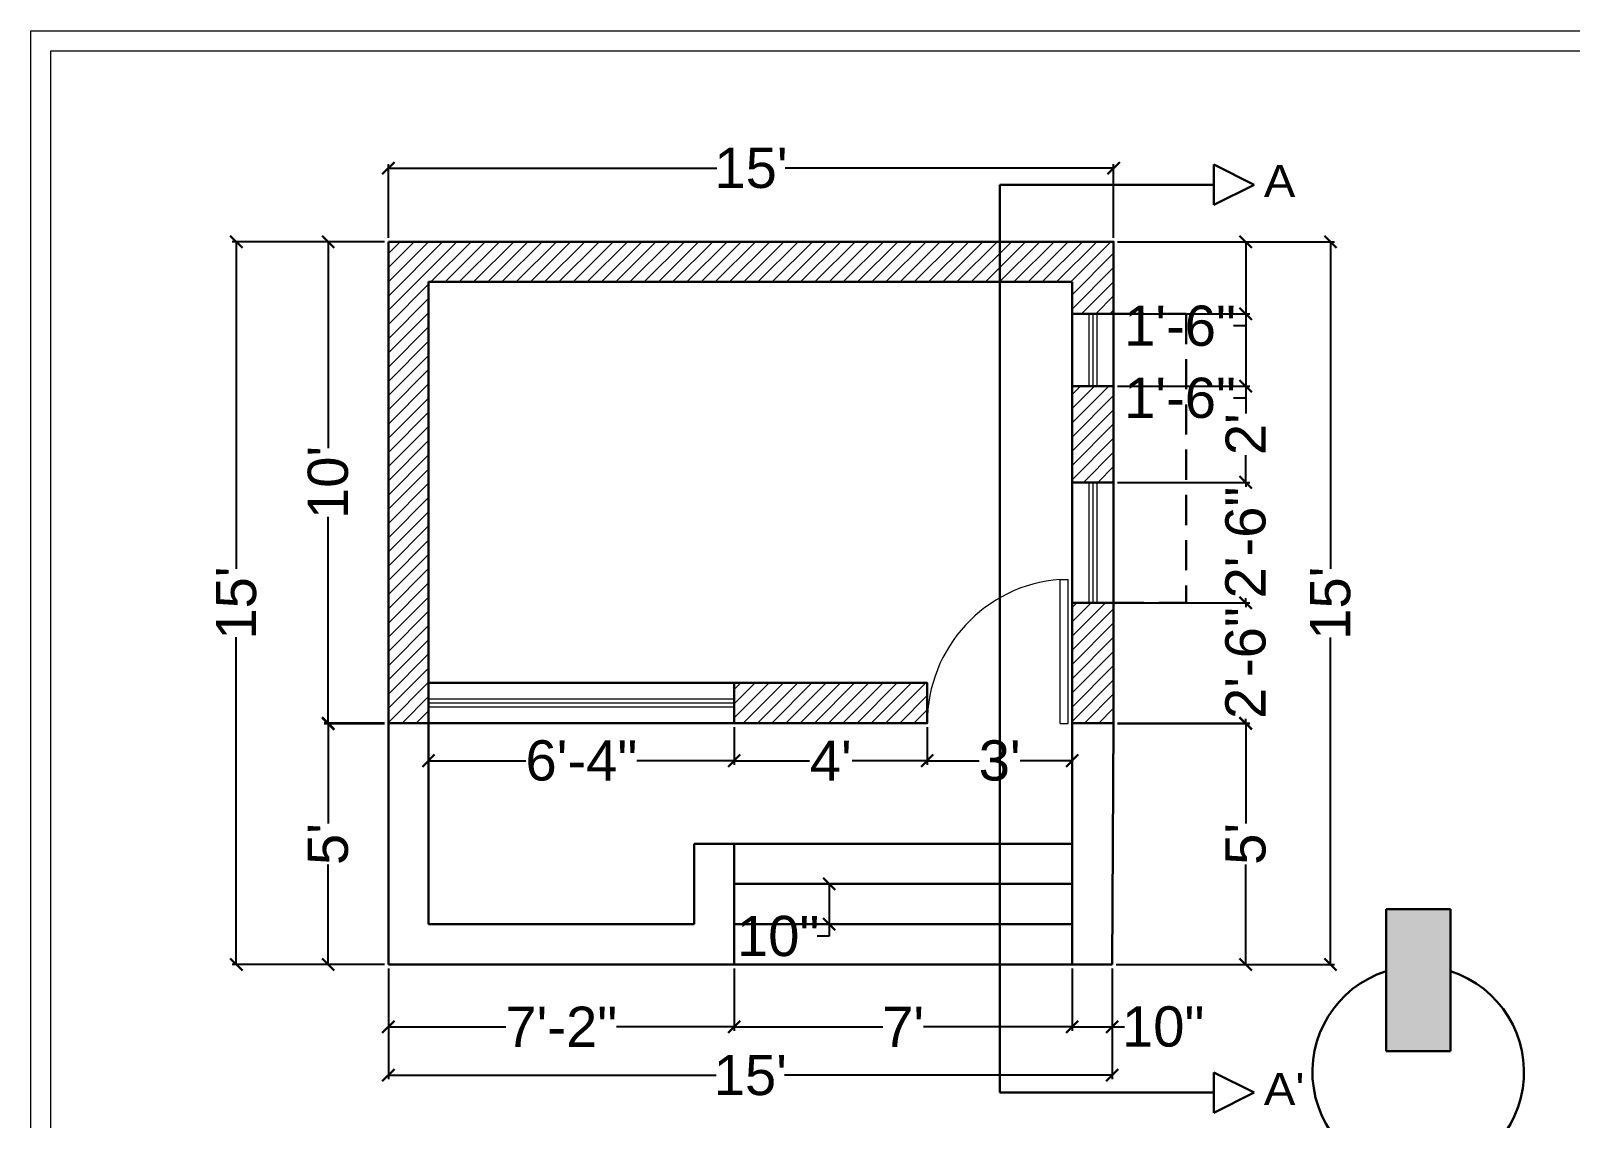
# Model space of a CAD drawing. Header units: inches. Extents: x -3410734 to 406749, y -209950 to -6742.
# Drawn here: x 259419.1 to 259801.9, y -137394.3 to -137123.8 of the extents above; entities that cross this region are included whole.
import ezdxf

# ---------------------------------------------------------------- set-up
doc = ezdxf.new("R2010")
doc.units = ezdxf.units.IN
doc.header["$LTSCALE"] = 30
doc.header["$MEASUREMENT"] = 0
doc.header["$PDMODE"] = 3
doc.linetypes.add('HIDDEN', pattern=[0.375, 0.25, -0.125])
doc.layers.get('0').update_dxf_attribs({"color": 230, "lineweight": 30})
doc.layers.get('Defpoints').update_dxf_attribs({"lineweight": 30})
for name, color, linetype, lineweight in [('HATCH', 8, 'Continuous', 30), ('railing', 220, 'HIDDEN', 30), ('stair', 230, 'Continuous', 30), ('WALL', 7, 'Continuous', 30), ('WIN', 140, 'Continuous', 30)]:
    doc.layers.add(name, color=color, linetype=linetype, lineweight=lineweight)
doc.styles.add('Dim Text', font='tt0009m_.ttf', dxfattribs={"width": 1.1})
doc.styles.get("Standard").update_dxf_attribs({"font": 'arial.ttf'})
doc.dimstyles.get("Standard").update_dxf_attribs({"dimtxt": 10, "dimasz": 3, "dimexe": 1, "dimexo": 1, "dimgap": 0.5, "dimtad": 0, "dimtoh": 1, "dimdec": 0, "dimrnd": 0.125, "dimzin": 0, "dimdsep": 46, "dimlunit": 3, "dimtxsty": 'Standard', "dimblk": 'OBLIQUE', "dimcen": 0, "dimclrd": 117, "dimclre": 105, "dimclrt": 7, "dimadec": 0, "dimazin": 0, "dimtfac": 1, "dimtdec": 0, "dimtofl": 0, "dimtmove": 0, "dimatfit": 3, "dimfxl": 1, "dimtolj": 1, "dimtzin": 0, "dimarcsym": 0})

# ---------------------------------------------------------------- blocks, each defined once
blk = doc.blocks.new('_OBLIQUE')
at = {"color": 0, "linetype": 'ByBlock'}
blk.add_line((-0.5, -0.5), (0.5, 0.5), dxfattribs=at)
blk = doc.blocks.new('*D404')
at = {"layer": 'Defpoints', "color": 0, "linetype": 'ByBlock', "lineweight": 9, "transparency": 16777216}
for p in [(259688.36, -137158.01), (259508.02, -137176.32), (259688.36, -137176.32)]:
    blk.add_point(p, dxfattribs=at)
at = {"layer": 'railing', "color": 105, "linetype": 'ByBlock', "lineweight": -2, "transparency": 16777216}
for p, q in [((259508.02, -137175.32), (259508.02, -137157.01)), ((259688.36, -137175.32), (259688.36, -137157.01))]:
    blk.add_line(p, q, dxfattribs=at)
at = {"layer": 'railing', "color": 117, "linetype": 'ByBlock', "lineweight": -2, "transparency": 16777216}
for p, q in [((259508.02, -137158.01), (259589.68, -137158.01)), ((259688.36, -137158.01), (259606.71, -137158.01))]:
    blk.add_line(p, q, dxfattribs=at)
at = {"layer": 'railing', "color": 117, "linetype": 'ByBlock', "lineweight": -2, "transparency": 16777216, "xscale": 3, "yscale": 3, "zscale": 3, "rotation": 180}
blk.add_blockref('_OBLIQUE', (259508.02, -137158.01), dxfattribs=at)
at = {"layer": 'railing', "color": 117, "linetype": 'ByBlock', "lineweight": -2, "transparency": 16777216, "xscale": 3, "yscale": 3, "zscale": 3}
blk.add_blockref('_OBLIQUE', (259688.36, -137158.01), dxfattribs=at)
at = {"layer": 'railing', "color": 7, "linetype": 'ByBlock', "lineweight": 9, "transparency": 16777216, "insert": (259598.19, -137158.01), "char_height": 10, "attachment_point": 5}
blk.add_mtext("\\A1;15'", dxfattribs=at)
blk = doc.blocks.new('*D405')
at = {"layer": 'Defpoints', "color": 0, "linetype": 'ByBlock', "lineweight": 9, "transparency": 16777216}
for p in [(259508.02, -137176.32), (259493.04, -137296.03), (259508.02, -137296.03)]:
    blk.add_point(p, dxfattribs=at)
at = {"layer": 'railing', "color": 105, "linetype": 'ByBlock', "lineweight": -2, "transparency": 16777216}
for p, q in [((259507.02, -137176.32), (259492.04, -137176.32)), ((259507.02, -137296.03), (259492.04, -137296.03))]:
    blk.add_line(p, q, dxfattribs=at)
at = {"layer": 'railing', "color": 117, "linetype": 'ByBlock', "lineweight": -2, "transparency": 16777216}
for p, q in [((259493.04, -137176.32), (259493.04, -137227.66)), ((259493.04, -137296.03), (259493.04, -137244.69))]:
    blk.add_line(p, q, dxfattribs=at)
at = {"layer": 'railing', "color": 117, "linetype": 'ByBlock', "lineweight": -2, "transparency": 16777216, "xscale": 3, "yscale": 3, "zscale": 3}
for p, rotation in [((259493.04, -137176.32), 90), ((259493.04, -137296.03), 270)]:
    blk.add_blockref('_OBLIQUE', p, dxfattribs=dict(at, rotation=rotation))
at = {"layer": 'railing', "color": 7, "linetype": 'ByBlock', "lineweight": 9, "transparency": 16777216, "insert": (259493.04, -137236.17), "char_height": 10, "attachment_point": 5, "rotation": 90}
blk.add_mtext("\\A1;10'", dxfattribs=at)
blk = doc.blocks.new('*D406')
at = {"layer": 'Defpoints', "color": 0, "linetype": 'ByBlock', "lineweight": 9, "transparency": 16777216}
for p in [(259508.02, -137296.2), (259493.04, -137356.03), (259508.02, -137356.03)]:
    blk.add_point(p, dxfattribs=at)
at = {"layer": 'railing', "color": 105, "linetype": 'ByBlock', "lineweight": -2, "transparency": 16777216}
for p, q in [((259507.02, -137296.2), (259492.04, -137296.2)), ((259507.02, -137356.03), (259492.04, -137356.03))]:
    blk.add_line(p, q, dxfattribs=at)
at = {"layer": 'railing', "color": 117, "linetype": 'ByBlock', "lineweight": -2, "transparency": 16777216}
for p, q in [((259493.04, -137296.2), (259493.04, -137321.01)), ((259493.04, -137356.03), (259493.04, -137331.22))]:
    blk.add_line(p, q, dxfattribs=at)
at = {"layer": 'railing', "color": 117, "linetype": 'ByBlock', "lineweight": -2, "transparency": 16777216, "xscale": 3, "yscale": 3, "zscale": 3}
for p, rotation in [((259493.04, -137296.2), 90), ((259493.04, -137356.03), 270)]:
    blk.add_blockref('_OBLIQUE', p, dxfattribs=dict(at, rotation=rotation))
at = {"layer": 'railing', "color": 7, "linetype": 'ByBlock', "lineweight": 9, "transparency": 16777216, "insert": (259493.04, -137326.11), "char_height": 10, "attachment_point": 5, "rotation": 90}
blk.add_mtext("\\A1;5'", dxfattribs=at)
blk = doc.blocks.new('*D407')
at = {"layer": 'Defpoints', "color": 0, "linetype": 'ByBlock', "lineweight": 9, "transparency": 16777216}
for p in [(259470.21, -137176.32), (259508.02, -137176.32), (259508.02, -137356.03)]:
    blk.add_point(p, dxfattribs=at)
at = {"layer": 'railing', "color": 105, "linetype": 'ByBlock', "lineweight": -2, "transparency": 16777216}
for p, q in [((259507.02, -137176.32), (259469.21, -137176.32)), ((259507.02, -137356.03), (259469.21, -137356.03))]:
    blk.add_line(p, q, dxfattribs=at)
at = {"layer": 'railing', "color": 117, "linetype": 'ByBlock', "lineweight": -2, "transparency": 16777216}
for p, q in [((259470.21, -137176.32), (259470.21, -137257.66)), ((259470.21, -137356.03), (259470.21, -137274.69))]:
    blk.add_line(p, q, dxfattribs=at)
at = {"layer": 'railing', "color": 117, "linetype": 'ByBlock', "lineweight": -2, "transparency": 16777216, "xscale": 3, "yscale": 3, "zscale": 3}
for p, rotation in [((259470.21, -137176.32), 90), ((259470.21, -137356.03), 270)]:
    blk.add_blockref('_OBLIQUE', p, dxfattribs=dict(at, rotation=rotation))
at = {"layer": 'railing', "color": 7, "linetype": 'ByBlock', "lineweight": 9, "transparency": 16777216, "insert": (259470.21, -137266.17), "char_height": 10, "attachment_point": 5, "rotation": 90}
blk.add_mtext("\\A1;15'", dxfattribs=at)
blk = doc.blocks.new('*D408')
at = {"layer": 'Defpoints', "color": 0, "linetype": 'ByBlock', "lineweight": 9, "transparency": 16777216}
for p in [(259508.02, -137356.03), (259594.02, -137356.03), (259594.02, -137371.54)]:
    blk.add_point(p, dxfattribs=at)
at = {"layer": 'railing', "color": 105, "linetype": 'ByBlock', "lineweight": -2, "transparency": 16777216}
for p, q in [((259508.02, -137357.03), (259508.02, -137372.54)), ((259594.02, -137357.03), (259594.02, -137372.54))]:
    blk.add_line(p, q, dxfattribs=at)
at = {"layer": 'railing', "color": 117, "linetype": 'ByBlock', "lineweight": -2, "transparency": 16777216}
for p, q in [((259508.02, -137371.54), (259537.27, -137371.54)), ((259594.02, -137371.54), (259564.77, -137371.54))]:
    blk.add_line(p, q, dxfattribs=at)
at = {"layer": 'railing', "color": 117, "linetype": 'ByBlock', "lineweight": -2, "transparency": 16777216, "xscale": 3, "yscale": 3, "zscale": 3, "rotation": 180}
blk.add_blockref('_OBLIQUE', (259508.02, -137371.54), dxfattribs=at)
at = {"layer": 'railing', "color": 117, "linetype": 'ByBlock', "lineweight": -2, "transparency": 16777216, "xscale": 3, "yscale": 3, "zscale": 3}
blk.add_blockref('_OBLIQUE', (259594.02, -137371.54), dxfattribs=at)
at = {"layer": 'railing', "color": 7, "linetype": 'ByBlock', "lineweight": 9, "transparency": 16777216, "insert": (259551.02, -137371.54), "char_height": 10, "attachment_point": 5}
blk.add_mtext('\\A1;7\'-2"', dxfattribs=at)
blk = doc.blocks.new('*D409')
at = {"layer": 'Defpoints', "color": 0, "linetype": 'ByBlock', "lineweight": 9, "transparency": 16777216}
for p in [(259594.02, -137356.03), (259678.02, -137356.03), (259678.02, -137371.54)]:
    blk.add_point(p, dxfattribs=at)
at = {"layer": 'railing', "color": 105, "linetype": 'ByBlock', "lineweight": -2, "transparency": 16777216}
for p, q in [((259594.02, -137357.03), (259594.02, -137372.54)), ((259678.02, -137357.03), (259678.02, -137372.54))]:
    blk.add_line(p, q, dxfattribs=at)
at = {"layer": 'railing', "color": 117, "linetype": 'ByBlock', "lineweight": -2, "transparency": 16777216}
for p, q in [((259594.02, -137371.54), (259630.96, -137371.54)), ((259678.02, -137371.54), (259641.08, -137371.54))]:
    blk.add_line(p, q, dxfattribs=at)
at = {"layer": 'railing', "color": 117, "linetype": 'ByBlock', "lineweight": -2, "transparency": 16777216, "xscale": 3, "yscale": 3, "zscale": 3, "rotation": 180}
blk.add_blockref('_OBLIQUE', (259594.02, -137371.54), dxfattribs=at)
at = {"layer": 'railing', "color": 117, "linetype": 'ByBlock', "lineweight": -2, "transparency": 16777216, "xscale": 3, "yscale": 3, "zscale": 3}
blk.add_blockref('_OBLIQUE', (259678.02, -137371.54), dxfattribs=at)
at = {"layer": 'railing', "color": 7, "linetype": 'ByBlock', "lineweight": 9, "transparency": 16777216, "insert": (259636.02, -137371.54), "char_height": 10, "attachment_point": 5}
blk.add_mtext("\\A1;7'", dxfattribs=at)
blk = doc.blocks.new('*D410')
at = {"layer": 'Defpoints', "color": 0, "linetype": 'ByBlock', "lineweight": 9, "transparency": 16777216}
for p in [(259678.02, -137356.03), (259688.02, -137356.09), (259688.02, -137371.54)]:
    blk.add_point(p, dxfattribs=at)
at = {"layer": 'railing', "color": 105, "linetype": 'ByBlock', "lineweight": -2, "transparency": 16777216}
for p, q in [((259678.02, -137357.03), (259678.02, -137372.54)), ((259688.02, -137357.09), (259688.02, -137372.54))]:
    blk.add_line(p, q, dxfattribs=at)
at = {"layer": 'railing', "color": 117, "linetype": 'ByBlock', "lineweight": -2, "transparency": 16777216}
for p, q in [((259678.02, -137371.54), (259688.02, -137371.54)), ((259688.02, -137371.54), (259691.02, -137371.54))]:
    blk.add_line(p, q, dxfattribs=at)
at = {"layer": 'railing', "color": 117, "linetype": 'ByBlock', "lineweight": -2, "transparency": 16777216, "xscale": 3, "yscale": 3, "zscale": 3, "rotation": 180}
blk.add_blockref('_OBLIQUE', (259678.02, -137371.54), dxfattribs=at)
at = {"layer": 'railing', "color": 117, "linetype": 'ByBlock', "lineweight": -2, "transparency": 16777216, "xscale": 3, "yscale": 3, "zscale": 3}
blk.add_blockref('_OBLIQUE', (259688.02, -137371.54), dxfattribs=at)
at = {"layer": 'railing', "color": 7, "linetype": 'ByBlock', "lineweight": 9, "transparency": 16777216, "insert": (259700.68, -137371.54), "char_height": 10, "attachment_point": 5}
blk.add_mtext('\\A1;10"', dxfattribs=at)
blk = doc.blocks.new('*D411')
at = {"layer": 'Defpoints', "color": 0, "linetype": 'ByBlock', "lineweight": 9, "transparency": 16777216}
for p in [(259508.02, -137356.03), (259688.02, -137356.09), (259688.02, -137383.61)]:
    blk.add_point(p, dxfattribs=at)
at = {"layer": 'railing', "color": 105, "linetype": 'ByBlock', "lineweight": -2, "transparency": 16777216}
for p, q in [((259508.02, -137357.03), (259508.02, -137384.61)), ((259688.02, -137357.09), (259688.02, -137384.61))]:
    blk.add_line(p, q, dxfattribs=at)
at = {"layer": 'railing', "color": 117, "linetype": 'ByBlock', "lineweight": -2, "transparency": 16777216}
for p, q in [((259508.02, -137383.61), (259589.51, -137383.61)), ((259688.02, -137383.61), (259606.54, -137383.61))]:
    blk.add_line(p, q, dxfattribs=at)
at = {"layer": 'railing', "color": 117, "linetype": 'ByBlock', "lineweight": -2, "transparency": 16777216, "xscale": 3, "yscale": 3, "zscale": 3, "rotation": 180}
blk.add_blockref('_OBLIQUE', (259508.02, -137383.61), dxfattribs=at)
at = {"layer": 'railing', "color": 117, "linetype": 'ByBlock', "lineweight": -2, "transparency": 16777216, "xscale": 3, "yscale": 3, "zscale": 3}
blk.add_blockref('_OBLIQUE', (259688.02, -137383.61), dxfattribs=at)
at = {"layer": 'railing', "color": 7, "linetype": 'ByBlock', "lineweight": 9, "transparency": 16777216, "insert": (259598.02, -137383.61), "char_height": 10, "attachment_point": 5}
blk.add_mtext("\\A1;15'", dxfattribs=at)
blk = doc.blocks.new('*D412')
at = {"layer": 'Defpoints', "color": 0, "linetype": 'ByBlock', "lineweight": 9, "transparency": 16777216}
for p in [(259688.36, -137296.03), (259688.02, -137356.09), (259721.19, -137356.09)]:
    blk.add_point(p, dxfattribs=at)
at = {"layer": 'railing', "color": 105, "linetype": 'ByBlock', "lineweight": -2, "transparency": 16777216}
for p, q in [((259689.36, -137296.03), (259722.19, -137296.03)), ((259689.02, -137356.09), (259722.19, -137356.09))]:
    blk.add_line(p, q, dxfattribs=at)
at = {"layer": 'railing', "color": 117, "linetype": 'ByBlock', "lineweight": -2, "transparency": 16777216}
for p, q in [((259721.19, -137296.03), (259721.19, -137320.96)), ((259721.19, -137356.09), (259721.19, -137331.16))]:
    blk.add_line(p, q, dxfattribs=at)
at = {"layer": 'railing', "color": 117, "linetype": 'ByBlock', "lineweight": -2, "transparency": 16777216, "xscale": 3, "yscale": 3, "zscale": 3}
for p, rotation in [((259721.19, -137296.03), 90), ((259721.19, -137356.09), 270)]:
    blk.add_blockref('_OBLIQUE', p, dxfattribs=dict(at, rotation=rotation))
at = {"layer": 'railing', "color": 7, "linetype": 'ByBlock', "lineweight": 9, "transparency": 16777216, "insert": (259721.19, -137326.06), "char_height": 10, "attachment_point": 5, "rotation": 90}
blk.add_mtext("\\A1;5'", dxfattribs=at)
blk = doc.blocks.new('*D413')
at = {"layer": 'Defpoints', "color": 0, "linetype": 'ByBlock', "lineweight": 9, "transparency": 16777216}
for p in [(259688.36, -137266.09), (259688.36, -137296.09), (259721.19, -137296.09)]:
    blk.add_point(p, dxfattribs=at)
at = {"layer": 'railing', "color": 105, "linetype": 'ByBlock', "lineweight": -2, "transparency": 16777216}
for p, q in [((259689.36, -137266.09), (259722.19, -137266.09)), ((259689.36, -137296.09), (259722.19, -137296.09))]:
    blk.add_line(p, q, dxfattribs=at)
at = {"layer": 'railing', "color": 117, "linetype": 'ByBlock', "lineweight": -2, "transparency": 16777216}
for p, q in [((259721.19, -137266.09), (259721.19, -137267.21)), ((259721.19, -137296.09), (259721.19, -137294.96))]:
    blk.add_line(p, q, dxfattribs=at)
at = {"layer": 'railing', "color": 117, "linetype": 'ByBlock', "lineweight": -2, "transparency": 16777216, "xscale": 3, "yscale": 3, "zscale": 3}
for p, rotation in [((259721.19, -137266.09), 90), ((259721.19, -137296.09), 270)]:
    blk.add_blockref('_OBLIQUE', p, dxfattribs=dict(at, rotation=rotation))
at = {"layer": 'railing', "color": 7, "linetype": 'ByBlock', "lineweight": 9, "transparency": 16777216, "insert": (259721.19, -137281.09), "char_height": 10, "attachment_point": 5, "rotation": 90}
blk.add_mtext('\\A1;2\'-6"', dxfattribs=at)
blk = doc.blocks.new('*D414')
at = {"layer": 'Defpoints', "color": 0, "linetype": 'ByBlock', "lineweight": 9, "transparency": 16777216}
for p in [(259688.36, -137236.15), (259688.36, -137266.09), (259721.19, -137266.09)]:
    blk.add_point(p, dxfattribs=at)
at = {"layer": 'railing', "color": 105, "linetype": 'ByBlock', "lineweight": -2, "transparency": 16777216}
for p, q in [((259689.36, -137236.15), (259722.19, -137236.15)), ((259689.36, -137266.09), (259722.19, -137266.09))]:
    blk.add_line(p, q, dxfattribs=at)
at = {"layer": 'railing', "color": 117, "linetype": 'ByBlock', "lineweight": -2, "transparency": 16777216}
for p, q in [((259721.19, -137236.15), (259721.19, -137237.24)), ((259721.19, -137266.09), (259721.19, -137264.99))]:
    blk.add_line(p, q, dxfattribs=at)
at = {"layer": 'railing', "color": 117, "linetype": 'ByBlock', "lineweight": -2, "transparency": 16777216, "xscale": 3, "yscale": 3, "zscale": 3}
for p, rotation in [((259721.19, -137236.15), 90), ((259721.19, -137266.09), 270)]:
    blk.add_blockref('_OBLIQUE', p, dxfattribs=dict(at, rotation=rotation))
at = {"layer": 'railing', "color": 7, "linetype": 'ByBlock', "lineweight": 9, "transparency": 16777216, "insert": (259721.19, -137251.12), "char_height": 10, "attachment_point": 5, "rotation": 90}
blk.add_mtext('\\A1;2\'-6"', dxfattribs=at)
blk = doc.blocks.new('*D415')
at = {"layer": 'Defpoints', "color": 0, "linetype": 'ByBlock', "lineweight": 9, "transparency": 16777216}
for p in [(259688.36, -137212.2), (259688.36, -137236.15), (259721.19, -137236.15)]:
    blk.add_point(p, dxfattribs=at)
at = {"layer": 'railing', "color": 105, "linetype": 'ByBlock', "lineweight": -2, "transparency": 16777216}
for p, q in [((259689.36, -137212.2), (259722.19, -137212.2)), ((259689.36, -137236.15), (259722.19, -137236.15))]:
    blk.add_line(p, q, dxfattribs=at)
at = {"layer": 'railing', "color": 117, "linetype": 'ByBlock', "lineweight": -2, "transparency": 16777216}
for p, q in [((259721.19, -137212.2), (259721.19, -137218.99)), ((259721.19, -137236.15), (259721.19, -137229.36))]:
    blk.add_line(p, q, dxfattribs=at)
at = {"layer": 'railing', "color": 117, "linetype": 'ByBlock', "lineweight": -2, "transparency": 16777216, "xscale": 3, "yscale": 3, "zscale": 3}
for p, rotation in [((259721.19, -137212.2), 90), ((259721.19, -137236.15), 270)]:
    blk.add_blockref('_OBLIQUE', p, dxfattribs=dict(at, rotation=rotation))
at = {"layer": 'railing', "color": 7, "linetype": 'ByBlock', "lineweight": 9, "transparency": 16777216, "insert": (259721.19, -137224.17), "char_height": 10, "attachment_point": 5, "rotation": 90}
blk.add_mtext("\\A1;2'", dxfattribs=at)
blk = doc.blocks.new('*D416')
at = {"layer": 'Defpoints', "color": 0, "linetype": 'ByBlock', "lineweight": 9, "transparency": 16777216}
for p in [(259688.36, -137194.26), (259688.36, -137212.2), (259721.19, -137212.2)]:
    blk.add_point(p, dxfattribs=at)
at = {"layer": 'railing', "color": 105, "linetype": 'ByBlock', "lineweight": -2, "transparency": 16777216}
for p, q in [((259689.36, -137194.26), (259722.19, -137194.26)), ((259689.36, -137212.2), (259722.19, -137212.2))]:
    blk.add_line(p, q, dxfattribs=at)
at = {"layer": 'railing', "color": 117, "linetype": 'ByBlock', "lineweight": -2, "transparency": 16777216}
for p, q in [((259721.19, -137194.26), (259721.19, -137212.2)), ((259721.19, -137212.2), (259721.19, -137215.2)), ((259721.19, -137215.2), (259718.19, -137215.2))]:
    blk.add_line(p, q, dxfattribs=at)
at = {"layer": 'railing', "color": 117, "linetype": 'ByBlock', "lineweight": -2, "transparency": 16777216, "xscale": 3, "yscale": 3, "zscale": 3}
for p, rotation in [((259721.19, -137194.26), 90), ((259721.19, -137212.2), 270)]:
    blk.add_blockref('_OBLIQUE', p, dxfattribs=dict(at, rotation=rotation))
at = {"layer": 'railing', "color": 7, "linetype": 'ByBlock', "lineweight": 9, "transparency": 16777216, "insert": (259704.87, -137215.2), "char_height": 10, "attachment_point": 5}
blk.add_mtext('\\A1;1\'-6"', dxfattribs=at)
blk = doc.blocks.new('*D417')
at = {"layer": 'Defpoints', "color": 0, "linetype": 'ByBlock', "lineweight": 9, "transparency": 16777216}
for p in [(259688.36, -137176.32), (259688.36, -137194.26), (259721.19, -137194.26)]:
    blk.add_point(p, dxfattribs=at)
at = {"layer": 'railing', "color": 105, "linetype": 'ByBlock', "lineweight": -2, "transparency": 16777216}
for p, q in [((259689.36, -137176.32), (259722.19, -137176.32)), ((259689.36, -137194.26), (259722.19, -137194.26))]:
    blk.add_line(p, q, dxfattribs=at)
at = {"layer": 'railing', "color": 117, "linetype": 'ByBlock', "lineweight": -2, "transparency": 16777216}
for p, q in [((259721.19, -137176.32), (259721.19, -137194.26)), ((259721.19, -137197.26), (259718.19, -137197.26)), ((259721.19, -137194.26), (259721.19, -137197.26))]:
    blk.add_line(p, q, dxfattribs=at)
at = {"layer": 'railing', "color": 117, "linetype": 'ByBlock', "lineweight": -2, "transparency": 16777216, "xscale": 3, "yscale": 3, "zscale": 3}
for p, rotation in [((259721.19, -137176.32), 90), ((259721.19, -137194.26), 270)]:
    blk.add_blockref('_OBLIQUE', p, dxfattribs=dict(at, rotation=rotation))
at = {"layer": 'railing', "color": 7, "linetype": 'ByBlock', "lineweight": 9, "transparency": 16777216, "insert": (259704.87, -137197.26), "char_height": 10, "attachment_point": 5}
blk.add_mtext('\\A1;1\'-6"', dxfattribs=at)
blk = doc.blocks.new('*D418')
at = {"layer": 'Defpoints', "color": 0, "linetype": 'ByBlock', "lineweight": 9, "transparency": 16777216}
for p in [(259688.36, -137176.32), (259688.36, -137356.09), (259742.25, -137356.09)]:
    blk.add_point(p, dxfattribs=at)
at = {"layer": 'railing', "color": 105, "linetype": 'ByBlock', "lineweight": -2, "transparency": 16777216}
for p, q in [((259689.36, -137176.32), (259743.25, -137176.32)), ((259689.36, -137356.09), (259743.25, -137356.09))]:
    blk.add_line(p, q, dxfattribs=at)
at = {"layer": 'railing', "color": 117, "linetype": 'ByBlock', "lineweight": -2, "transparency": 16777216}
for p, q in [((259742.25, -137176.32), (259742.25, -137257.69)), ((259742.25, -137356.09), (259742.25, -137274.72))]:
    blk.add_line(p, q, dxfattribs=at)
at = {"layer": 'railing', "color": 117, "linetype": 'ByBlock', "lineweight": -2, "transparency": 16777216, "xscale": 3, "yscale": 3, "zscale": 3}
for p, rotation in [((259742.25, -137176.32), 90), ((259742.25, -137356.09), 270)]:
    blk.add_blockref('_OBLIQUE', p, dxfattribs=dict(at, rotation=rotation))
at = {"layer": 'railing', "color": 7, "linetype": 'ByBlock', "lineweight": 9, "transparency": 16777216, "insert": (259742.25, -137266.2), "char_height": 10, "attachment_point": 5, "rotation": 90}
blk.add_mtext("\\A1;15'", dxfattribs=at)
blk = doc.blocks.new('*D419')
at = {"layer": 'Defpoints', "color": 0, "linetype": 'ByBlock', "lineweight": 9, "transparency": 16777216}
for p in [(259518.02, -137296.03), (259594.02, -137296.03), (259594.02, -137305.37)]:
    blk.add_point(p, dxfattribs=at)
at = {"layer": 'railing', "color": 105, "linetype": 'ByBlock', "lineweight": -2, "transparency": 16777216}
for p, q in [((259518.02, -137297.03), (259518.02, -137306.37)), ((259594.02, -137297.03), (259594.02, -137306.37))]:
    blk.add_line(p, q, dxfattribs=at)
at = {"layer": 'railing', "color": 117, "linetype": 'ByBlock', "lineweight": -2, "transparency": 16777216}
for p, q in [((259518.02, -137305.37), (259542.2, -137305.37)), ((259594.02, -137305.37), (259569.84, -137305.37))]:
    blk.add_line(p, q, dxfattribs=at)
at = {"layer": 'railing', "color": 117, "linetype": 'ByBlock', "lineweight": -2, "transparency": 16777216, "xscale": 3, "yscale": 3, "zscale": 3, "rotation": 180}
blk.add_blockref('_OBLIQUE', (259518.02, -137305.37), dxfattribs=at)
at = {"layer": 'railing', "color": 117, "linetype": 'ByBlock', "lineweight": -2, "transparency": 16777216, "xscale": 3, "yscale": 3, "zscale": 3}
blk.add_blockref('_OBLIQUE', (259594.02, -137305.37), dxfattribs=at)
at = {"layer": 'railing', "color": 7, "linetype": 'ByBlock', "lineweight": 9, "transparency": 16777216, "insert": (259556.02, -137305.37), "char_height": 10, "attachment_point": 5}
blk.add_mtext('\\A1;6\'-4"', dxfattribs=at)
blk = doc.blocks.new('*D420')
at = {"layer": 'Defpoints', "color": 0, "linetype": 'ByBlock', "lineweight": 9, "transparency": 16777216}
for p in [(259594.02, -137296.03), (259642.02, -137296.03), (259642.02, -137305.37)]:
    blk.add_point(p, dxfattribs=at)
at = {"layer": 'railing', "color": 105, "linetype": 'ByBlock', "lineweight": -2, "transparency": 16777216}
for p, q in [((259594.02, -137297.03), (259594.02, -137306.37)), ((259642.02, -137297.03), (259642.02, -137306.37))]:
    blk.add_line(p, q, dxfattribs=at)
at = {"layer": 'railing', "color": 117, "linetype": 'ByBlock', "lineweight": -2, "transparency": 16777216}
for p, q in [((259594.02, -137305.37), (259612.72, -137305.37)), ((259642.02, -137305.37), (259623.32, -137305.37))]:
    blk.add_line(p, q, dxfattribs=at)
at = {"layer": 'railing', "color": 117, "linetype": 'ByBlock', "lineweight": -2, "transparency": 16777216, "xscale": 3, "yscale": 3, "zscale": 3, "rotation": 180}
blk.add_blockref('_OBLIQUE', (259594.02, -137305.37), dxfattribs=at)
at = {"layer": 'railing', "color": 117, "linetype": 'ByBlock', "lineweight": -2, "transparency": 16777216, "xscale": 3, "yscale": 3, "zscale": 3}
blk.add_blockref('_OBLIQUE', (259642.02, -137305.37), dxfattribs=at)
at = {"layer": 'railing', "color": 7, "linetype": 'ByBlock', "lineweight": 9, "transparency": 16777216, "insert": (259618.02, -137305.37), "char_height": 10, "attachment_point": 5}
blk.add_mtext("\\A1;4'", dxfattribs=at)
blk = doc.blocks.new('*D421')
at = {"layer": 'Defpoints', "color": 0, "linetype": 'ByBlock', "lineweight": 9, "transparency": 16777216}
for p in [(259642.02, -137296.03), (259678.02, -137296.03), (259678.02, -137305.37)]:
    blk.add_point(p, dxfattribs=at)
at = {"layer": 'railing', "color": 105, "linetype": 'ByBlock', "lineweight": -2, "transparency": 16777216}
for p, q in [((259642.02, -137297.03), (259642.02, -137306.37)), ((259678.02, -137297.03), (259678.02, -137306.37))]:
    blk.add_line(p, q, dxfattribs=at)
at = {"layer": 'railing', "color": 117, "linetype": 'ByBlock', "lineweight": -2, "transparency": 16777216}
for p, q in [((259642.02, -137305.37), (259654.93, -137305.37)), ((259678.02, -137305.37), (259665.12, -137305.37))]:
    blk.add_line(p, q, dxfattribs=at)
at = {"layer": 'railing', "color": 117, "linetype": 'ByBlock', "lineweight": -2, "transparency": 16777216, "xscale": 3, "yscale": 3, "zscale": 3, "rotation": 180}
blk.add_blockref('_OBLIQUE', (259642.02, -137305.37), dxfattribs=at)
at = {"layer": 'railing', "color": 117, "linetype": 'ByBlock', "lineweight": -2, "transparency": 16777216, "xscale": 3, "yscale": 3, "zscale": 3}
blk.add_blockref('_OBLIQUE', (259678.02, -137305.37), dxfattribs=at)
at = {"layer": 'railing', "color": 7, "linetype": 'ByBlock', "lineweight": 9, "transparency": 16777216, "insert": (259660.02, -137305.37), "char_height": 10, "attachment_point": 5}
blk.add_mtext("\\A1;3'", dxfattribs=at)
blk = doc.blocks.new('*D422')
at = {"layer": 'Defpoints', "color": 0, "linetype": 'ByBlock', "lineweight": 9, "transparency": 16777216}
for p in [(259594.02, -137336.03), (259594.02, -137346.03), (259617.61, -137346.03)]:
    blk.add_point(p, dxfattribs=at)
at = {"layer": 'railing', "color": 105, "linetype": 'ByBlock', "lineweight": -2, "transparency": 16777216}
for p, q in [((259595.02, -137336.03), (259618.61, -137336.03)), ((259595.02, -137346.03), (259618.61, -137346.03))]:
    blk.add_line(p, q, dxfattribs=at)
at = {"layer": 'railing', "color": 117, "linetype": 'ByBlock', "lineweight": -2, "transparency": 16777216}
for p, q in [((259617.61, -137336.03), (259617.61, -137346.03)), ((259617.61, -137346.03), (259617.61, -137349.03)), ((259617.61, -137349.03), (259614.61, -137349.03))]:
    blk.add_line(p, q, dxfattribs=at)
at = {"layer": 'railing', "color": 117, "linetype": 'ByBlock', "lineweight": -2, "transparency": 16777216, "xscale": 3, "yscale": 3, "zscale": 3}
for p, rotation in [((259617.61, -137336.03), 90), ((259617.61, -137346.03), 270)]:
    blk.add_blockref('_OBLIQUE', p, dxfattribs=dict(at, rotation=rotation))
at = {"layer": 'railing', "color": 7, "linetype": 'ByBlock', "lineweight": 9, "transparency": 16777216, "insert": (259604.95, -137349.03), "char_height": 10, "attachment_point": 5}
blk.add_mtext('\\A1;10"', dxfattribs=at)

msp = doc.modelspace()

# ---------------------------------------------------------------- hatches: boundary and pattern name
at = {"layer": 'HATCH', "lineweight": 5}
h = msp.add_hatch(dxfattribs=at)
h.set_pattern_fill('ANSI31', color=256, scale=20)
h.set_pattern_definition([(45, (0, -28.615), (-1.767766953, 1.767766953), [])])
h.paths.add_polyline_path([(259508.023, -137296.03), (259518.023, -137296.03), (259518.023, -137186.32), (259678.023, -137186.32), (259678.023, -137194.262), (259688.364, -137194.262), (259688.364, -137176.32), (259678.023, -137176.32), (259508.023, -137176.32)])
h.paths.add_polyline_path([(259688.364, -137212.204), (259678.023, -137212.204), (259678.023, -137236.146), (259688.364, -137236.146)], flags=17)
h.paths.add_polyline_path([(259642.023, -137296.03), (259642.023, -137286.03), (259594.023, -137286.03), (259594.023, -137296.03)], flags=17)
h.paths.add_polyline_path([(259678.023, -137296.03), (259688.364, -137296.03), (259688.364, -137266.088), (259678.023, -137266.088)], flags=17)
at = {"layer": 'HATCH', "true_color": 0x000000}
h = msp.add_hatch(color=18, dxfattribs=at)
h.dxf.hatch_style = 1
h.paths.add_polyline_path([(259756.089, -137377.604), (259772.089, -137377.604), (259772.089, -137342.264), (259756.089, -137342.264)])

# ---------------------------------------------------------------- linework, layer by layer
at = {"layer": 'HATCH'}
for p, q in [((259713.262, -137167.117), (259713.262, -137157.117)), ((259713.262, -137157.117), (259723.262, -137162.117)), ((259660.023, -137296.03), (259660.023, -137162.117)), ((259660.023, -137162.117), (259713.262, -137162.117)), ((259713.262, -137167.117), (259723.262, -137162.117)), ((259660.023, -137296.03), (259660.023, -137387.925)), ((259713.262, -137392.925), (259713.262, -137382.925)), ((259713.262, -137382.925), (259723.262, -137387.925)), ((259660.023, -137387.925), (259713.262, -137387.925)), ((259713.262, -137392.925), (259723.262, -137387.925))]:
    msp.add_line(p, q, dxfattribs=at)
at = {"layer": 'HATCH', "color": 18, "true_color": 0x000000}
for p, q in [((259756.089, -137342.264), (259756.089, -137377.604)), ((259756.089, -137342.264), (259772.089, -137342.264)), ((259772.089, -137342.264), (259772.089, -137377.604)), ((259756.089, -137377.604), (259772.089, -137377.604))]:
    msp.add_line(p, q, dxfattribs=at)
at = {"layer": 'HATCH', "lineweight": 20}
for points in [[(259419.11, -137123.845), (260178.898, -137123.845), (260178.898, -137677.489), (259419.11, -137677.489)], [(259424.11, -137128.845), (260173.898, -137128.845), (260173.898, -137672.489), (259424.11, -137672.489)]]:
    msp.add_lwpolyline(points, close=True, dxfattribs=at)
at = {"layer": 'HATCH'}
msp.add_arc((259764.089, -137382.799), 26.304, 107.70622, 72.29378, dxfattribs=at)
at = {"layer": 'stair', "color": 252, "true_color": 0x939598}
for p, q in [((259678.023, -137326.03), (259594.023, -137326.03)), ((259678.023, -137336.03), (259594.023, -137336.03)), ((259678.023, -137346.03), (259594.023, -137346.03)), ((259678.023, -137356.03), (259594.023, -137356.03))]:
    msp.add_line(p, q, dxfattribs=at)
at = {"layer": 'WALL'}
for p, q in [((259678.023, -137176.32), (259508.023, -137176.32)), ((259508.023, -137296.03), (259508.023, -137176.32)), ((259678.023, -137186.32), (259518.023, -137186.32)), ((259518.023, -137296.03), (259518.023, -137186.32)), ((259508.023, -137356.03), (259508.023, -137296.03)), ((259508.023, -137296.03), (259518.023, -137296.03)), ((259518.023, -137296.03), (259518.023, -137346.03)), ((259678.023, -137356.03), (259678.023, -137296.03)), ((259688.023, -137356.087), (259688.364, -137296.088)), ((259584.023, -137346.03), (259584.023, -137326.03)), ((259584.023, -137326.03), (259594.023, -137326.03)), ((259594.023, -137356.03), (259594.023, -137326.03)), ((259584.023, -137346.03), (259518.023, -137346.03)), ((259594.023, -137356.03), (259508.023, -137356.03)), ((259688.023, -137356.087), (259678.023, -137356.03))]:
    msp.add_line(p, q, dxfattribs=at)
at = {"layer": 'WALL', "linetype": 'HIDDEN'}
for p, q in [((259688.364, -137194.262), (259706.364, -137194.262)), ((259706.364, -137194.262), (259706.364, -137266.088)), ((259688.364, -137266.088), (259706.364, -137266.088))]:
    msp.add_line(p, q, dxfattribs=at)
at = {"layer": 'WALL'}
msp.add_lwpolyline([(259678.023, -137186.32), (259678.023, -137194.262), (259688.364, -137194.262), (259688.364, -137176.32), (259678.023, -137176.32)], dxfattribs=at)
for points in [[(259688.364, -137194.262), (259678.023, -137194.262), (259678.023, -137212.204), (259688.364, -137212.204)], [(259688.364, -137212.204), (259678.023, -137212.204), (259678.023, -137236.146), (259688.364, -137236.146)], [(259688.364, -137236.146), (259678.023, -137236.146), (259678.023, -137266.088), (259688.364, -137266.088)], [(259688.364, -137266.088), (259678.023, -137266.088), (259678.023, -137296.03), (259688.364, -137296.03)], [(259594.023, -137286.03), (259518.023, -137286.03), (259518.023, -137296.03), (259594.023, -137296.03)], [(259594.023, -137286.03), (259642.023, -137286.03), (259642.023, -137296.03), (259594.023, -137296.03)]]:
    msp.add_lwpolyline(points, close=True, dxfattribs=at)
at = {"layer": 'WIN', "lineweight": 5}
for p, q in [((259682.193, -137194.262), (259682.193, -137212.204)), ((259683.193, -137194.262), (259683.193, -137212.204)), ((259684.193, -137194.262), (259684.193, -137212.204)), ((259682.193, -137236.146), (259682.193, -137266.088)), ((259683.193, -137236.146), (259683.193, -137266.088)), ((259684.193, -137236.146), (259684.193, -137266.088)), ((259675.023, -137296.088), (259675.023, -137260.271)), ((259675.023, -137260.271), (259677.023, -137260.271)), ((259677.023, -137296.088), (259677.023, -137260.271)), ((259594.023, -137290.03), (259518.023, -137290.03)), ((259594.023, -137291.03), (259518.023, -137291.03)), ((259594.023, -137292.03), (259518.023, -137292.03)), ((259675.023, -137296.088), (259677.023, -137296.088))]:
    msp.add_line(p, q, dxfattribs=at)
msp.add_arc((259677.794, -137295.936), 35.772, 94.44386, 180.15148, dxfattribs=at)

# ---------------------------------------------------------------- texts
at = {"layer": 'HATCH', "char_height": 8, "attachment_point": 1, "style": 'Dim Text'}
for s, insert in [('A', (259725.708, -137157.197)), ("A'", (259725.708, -137383.006))]:
    msp.add_mtext_dynamic_manual_height_columns(s, width=30.85418, gutter_width=40, heights=[8], dxfattribs=dict(at, insert=insert))

# ---------------------------------------------------------------- dimensions: what is measured, and where the dimension line sits
at = {"layer": 'railing', "color": 244, "linetype": 'ByBlock', "lineweight": 9, "true_color": 0x991b1e}
for base, p1, p2, picture, middle in [((259688.364, -137158.014), (259508.023, -137176.32), (259688.364, -137176.32), '*D404', (259598.193, -137158.014)), ((259594.023, -137305.368), (259518.023, -137296.03), (259594.023, -137296.03), '*D419', (259556.023, -137305.368)), ((259642.023, -137305.368), (259594.023, -137296.03), (259642.023, -137296.03), '*D420', (259618.023, -137305.368)), ((259678.023, -137305.368), (259642.023, -137296.03), (259678.023, -137296.03), '*D421', (259660.023, -137305.368)), ((259594.023, -137371.541), (259508.023, -137356.03), (259594.023, -137356.03), '*D408', (259551.023, -137371.541)), ((259688.023, -137383.614), (259508.023, -137356.03), (259688.023, -137356.087), '*D411', (259598.023, -137383.614)), ((259678.023, -137371.541), (259594.023, -137356.03), (259678.023, -137356.03), '*D409', (259636.023, -137371.541)), ((259688.023, -137371.541), (259678.023, -137356.03), (259688.023, -137356.087), '*D410', (259700.684, -137371.541))]:
    dim = msp.add_linear_dim(base=base, p1=p1, p2=p2, dimstyle='Standard', dxfattribs=at)
    dim.commit()
    dim.dimension.update_dxf_attribs({"geometry": picture, "text_midpoint": middle})
for base, p1, p2, picture, middle in [((259470.215, -137176.32), (259508.023, -137356.03), (259508.023, -137176.32), '*D407', (259470.215, -137266.175)), ((259493.04, -137296.03), (259508.023, -137176.32), (259508.023, -137296.03), '*D405', (259493.04, -137236.175)), ((259721.195, -137194.262), (259688.364, -137176.32), (259688.364, -137194.262), '*D417', (259704.874, -137197.262)), ((259742.253, -137356.087), (259688.364, -137176.32), (259688.364, -137356.087), '*D418', (259742.253, -137266.203)), ((259721.195, -137212.204), (259688.364, -137194.262), (259688.364, -137212.204), '*D416', (259704.874, -137215.204)), ((259721.195, -137236.146), (259688.364, -137212.204), (259688.364, -137236.146), '*D415', (259721.195, -137224.175)), ((259721.195, -137266.088), (259688.364, -137236.146), (259688.364, -137266.088), '*D414', (259721.195, -137251.117)), ((259721.195, -137296.088), (259688.364, -137266.088), (259688.364, -137296.088), '*D413', (259721.195, -137281.088)), ((259493.04, -137356.03), (259508.023, -137296.199), (259508.023, -137356.03), '*D406', (259493.04, -137326.115)), ((259721.195, -137356.087), (259688.364, -137296.03), (259688.023, -137356.087), '*D412', (259721.195, -137326.059)), ((259617.608, -137346.03), (259594.023, -137336.03), (259594.023, -137346.03), '*D422', (259604.947, -137349.03))]:
    dim = msp.add_linear_dim(base=base, p1=p1, p2=p2, angle=90, dimstyle='Standard', dxfattribs=at)
    dim.commit()
    dim.dimension.update_dxf_attribs({"geometry": picture, "text_midpoint": middle})

doc.saveas('drawing.dxf')
